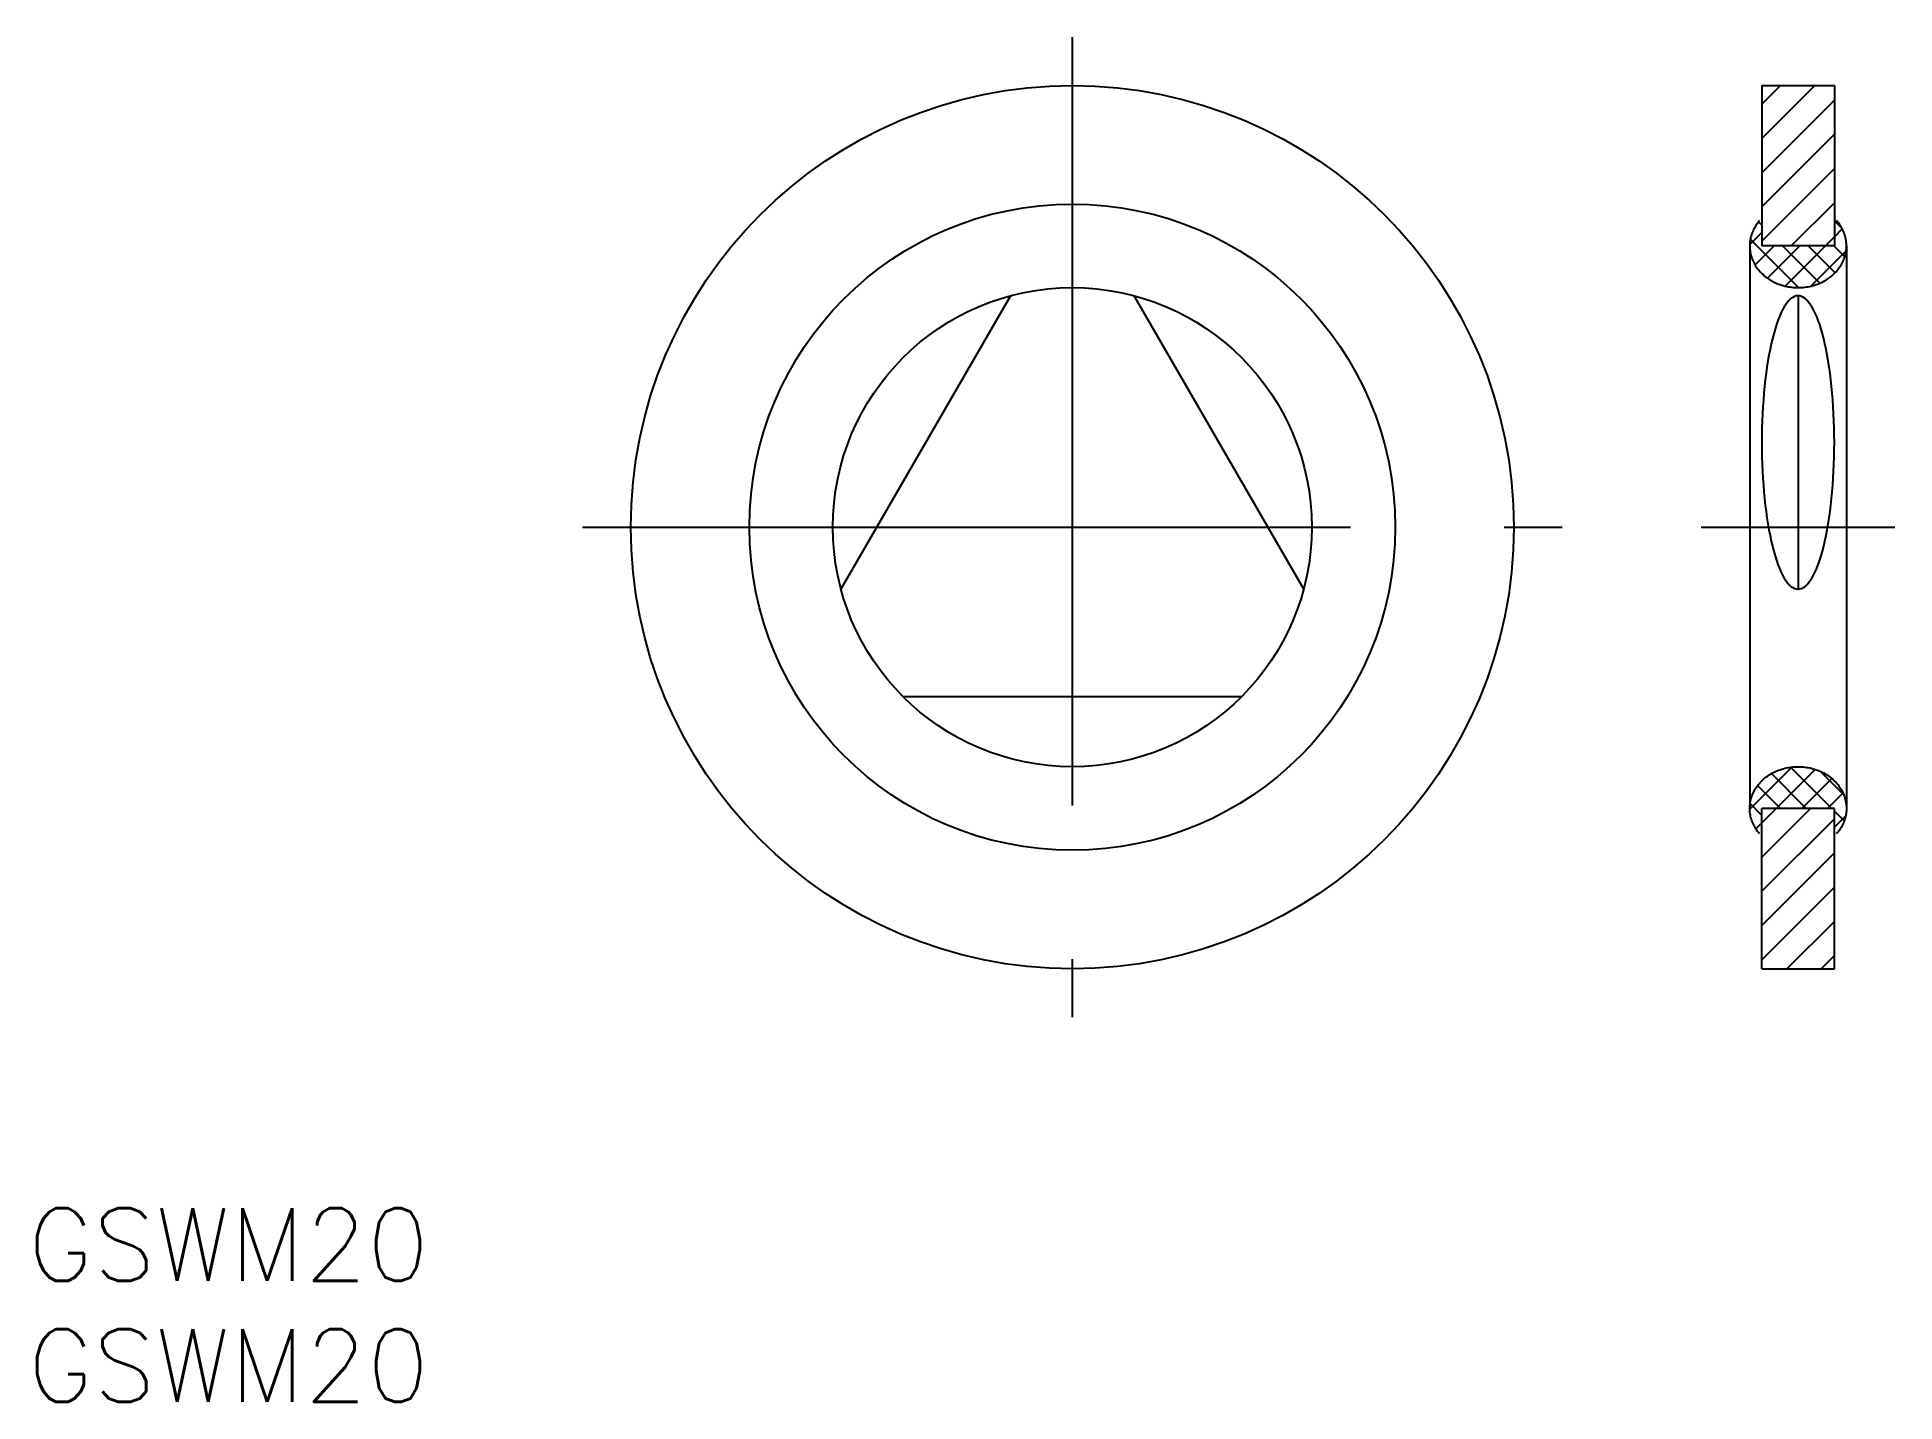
# Model space of a CAD drawing. Extents: x -42.8 to 34, y -36.1 to 20.2.
import ezdxf

# ---------------------------------------------------------------- set-up
doc = ezdxf.new("R2010")
doc.units = 0
doc.linetypes.add('CENTER', pattern=[50.8, 31.75, -6.35, 6.35, -6.35])
doc.layers.get('0').update_dxf_attribs({"linetype": 'CONTINUOUS'})
doc.layers.add('CENTER', color=1, linetype='CENTER')
doc.styles.get("Standard").update_dxf_attribs({"font": 'txt.shx', "height": 3, "bigfont": 'bigfont.shx'})

msp = doc.modelspace()

# ---------------------------------------------------------------- linework, layer by layer
at = {"color": 7, "linetype": 'CONTINUOUS'}
for p, q in [((28.5, 18.25), (31.5, 18.25)), ((28.5, 18.25), (28.5, 11.625)), ((31.5, 18.25), (31.5, 11.625)), ((28, 11.625), (28, -11.625)), ((31.5, 11.625), (28.5, 11.625)), ((32, 11.625), (32, -11.625)), ((-2.562, 9.563), (-9.563, -2.563)), ((9.563, -2.563), (2.562, 9.563)), ((30, 9.563), (30, -2.563)), ((-7.001, -7), (7.001, -7)), ((31.5, -11.625), (28.5, -11.625)), ((28.5, -18.25), (28.5, -11.625)), ((31.5, -18.25), (31.5, -11.625)), ((28.5, -18.25), (31.5, -18.25))]:
    msp.add_line(p, q, dxfattribs=at)
at = {"color": 3, "linetype": 'CONTINUOUS'}
for p, q in [((28.5, 17.479), (29.271, 18.25)), ((28.5, 16.064), (30.686, 18.25)), ((28.5, 14.65), (31.5, 17.65)), ((28.5, 13.236), (31.5, 16.236)), ((28.5, 11.822), (31.5, 14.822)), ((29.717, 11.625), (31.5, 13.408)), ((28.5, 12.482), (28.364, 12.618)), ((31.816, 12.349), (31.5, 12.664)), ((31.5, 11.993), (31.829, 12.323)), ((28.001, 11.676), (28.5, 12.175)), ((30.021, 9.9), (28.025, 11.897)), ((28.221, 10.836), (29.01, 11.625)), ((28.735, 10.289), (30.071, 11.625)), ((30.898, 10.084), (29.357, 11.625)), ((29.469, 9.962), (31.132, 11.625)), ((31.529, 10.513), (30.418, 11.625)), ((31.132, 11.625), (31.5, 11.993)), ((31.93, 11.173), (31.478, 11.625)), ((30.529, 9.961), (31.986, 11.418)), ((28, -11.659), (29.745, -9.914)), ((31.394, -11.625), (29.69, -9.921)), ((29.273, -11.625), (28.327, -10.68)), ((30.333, -11.625), (28.895, -10.187)), ((29.095, -11.625), (30.708, -10.012)), ((30.156, -11.625), (31.393, -10.387)), ((31.89, -11.06), (30.925, -10.096)), ((28.5, -11.913), (28.013, -11.426)), ((31.216, -11.625), (31.857, -10.984)), ((28.254, -12.466), (28.5, -12.22)), ((28.5, -12.22), (29.095, -11.625)), ((28.5, -13.634), (30.509, -11.625)), ((28.5, -15.048), (31.5, -12.048)), ((31.909, -12.14), (31.5, -11.731)), ((31.5, -12.402), (31.968, -11.934)), ((28.5, -16.463), (31.5, -13.463)), ((28.5, -17.877), (31.5, -14.877)), ((29.541, -18.25), (31.5, -16.291)), ((30.955, -18.25), (31.5, -17.705))]:
    msp.add_line(p, q, dxfattribs=at)
at = {"color": 7, "linetype": 'CONTINUOUS'}
for points in [[(28.408, 12.669, 0), (28.367, 12.621, 0), (28.328, 12.572, 0), (28.291, 12.521, 0), (28.256, 12.469, 0), (28.223, 12.417, 0), (28.192, 12.363, 0), (28.164, 12.308, 0), (28.137, 12.253, 0), (28.113, 12.197, 0), (28.091, 12.14, 0), (28.072, 12.083, 0), (28.054, 12.025, 0), (28.04, 11.966, 0), (28.027, 11.907, 0), (28.017, 11.848, 0), (28.009, 11.789, 0), (28.004, 11.729, 0), (28.001, 11.669, 0), (28, 11.609, 0), (28.002, 11.55, 0), (28.006, 11.49, 0), (28.013, 11.43, 0), (28.022, 11.371, 0), (28.033, 11.312, 0), (28.047, 11.253, 0), (28.063, 11.195, 0), (28.082, 11.137, 0), (28.102, 11.08, 0), (28.125, 11.024, 0), (28.151, 10.968, 0), (28.178, 10.913, 0), (28.208, 10.859, 0), (28.24, 10.806, 0), (28.274, 10.754, 0), (28.31, 10.702, 0), (28.348, 10.652, 0), (28.388, 10.604, 0), (28.43, 10.556, 0), (28.474, 10.509, 0), (28.52, 10.464, 0), (28.568, 10.421, 0), (28.617, 10.379, 0), (28.668, 10.338, 0), (28.721, 10.299, 0), (28.775, 10.262, 0), (28.83, 10.226, 0), (28.887, 10.192, 0), (28.946, 10.159, 0), (29.005, 10.129, 0), (29.066, 10.1, 0), (29.128, 10.073, 0), (29.191, 10.047, 0), (29.255, 10.024, 0), (29.32, 10.003, 0), (29.385, 9.983, 0), (29.452, 9.966, 0), (29.519, 9.951, 0), (29.587, 9.937, 0), (29.655, 9.926, 0), (29.723, 9.917, 0), (29.792, 9.909, 0), (29.861, 9.904, 0), (29.931, 9.901, 0), (30, 9.9, 0), (30.069, 9.901, 0), (30.139, 9.904, 0), (30.208, 9.909, 0), (30.277, 9.917, 0), (30.345, 9.926, 0), (30.413, 9.937, 0), (30.481, 9.951, 0), (30.548, 9.966, 0), (30.615, 9.983, 0), (30.68, 10.003, 0), (30.745, 10.024, 0), (30.809, 10.047, 0), (30.872, 10.073, 0), (30.934, 10.1, 0), (30.995, 10.129, 0), (31.054, 10.159, 0), (31.113, 10.192, 0), (31.17, 10.226, 0), (31.225, 10.262, 0), (31.279, 10.299, 0), (31.332, 10.338, 0), (31.383, 10.379, 0), (31.432, 10.421, 0), (31.48, 10.464, 0), (31.526, 10.509, 0), (31.57, 10.556, 0), (31.612, 10.604, 0), (31.652, 10.652, 0), (31.69, 10.702, 0), (31.726, 10.754, 0), (31.76, 10.806, 0), (31.792, 10.859, 0), (31.822, 10.913, 0), (31.849, 10.968, 0), (31.875, 11.024, 0), (31.898, 11.08, 0), (31.918, 11.137, 0), (31.937, 11.195, 0), (31.953, 11.253, 0), (31.967, 11.312, 0), (31.978, 11.371, 0), (31.987, 11.43, 0), (31.994, 11.49, 0), (31.998, 11.55, 0), (32, 11.609, 0), (31.999, 11.669, 0), (31.996, 11.729, 0), (31.991, 11.789, 0), (31.983, 11.848, 0), (31.973, 11.907, 0), (31.96, 11.966, 0), (31.946, 12.025, 0), (31.928, 12.083, 0), (31.909, 12.14, 0), (31.887, 12.197, 0), (31.863, 12.253, 0), (31.836, 12.308, 0), (31.808, 12.363, 0), (31.777, 12.417, 0), (31.744, 12.469, 0), (31.709, 12.521, 0), (31.672, 12.572, 0), (31.633, 12.621, 0), (31.592, 12.669, 0)], [(30, 9.563, 0), (29.926, 9.555, 0), (29.853, 9.534, 0), (29.78, 9.497, 0), (29.707, 9.446, 0), (29.636, 9.381, 0), (29.565, 9.302, 0), (29.495, 9.208, 0), (29.426, 9.101, 0), (29.359, 8.981, 0), (29.293, 8.847, 0), (29.229, 8.7, 0), (29.167, 8.541, 0), (29.107, 8.37, 0), (29.048, 8.187, 0), (28.993, 7.992, 0), (28.939, 7.787, 0), (28.889, 7.572, 0), (28.84, 7.346, 0), (28.795, 7.112, 0), (28.753, 6.868, 0), (28.713, 6.617, 0), (28.677, 6.358, 0), (28.644, 6.092, 0), (28.614, 5.82, 0), (28.588, 5.542, 0), (28.565, 5.26, 0), (28.545, 4.973, 0), (28.529, 4.683, 0), (28.516, 4.39, 0), (28.507, 4.094, 0), (28.502, 3.797, 0), (28.5, 3.5, 0), (28.502, 3.203, 0), (28.507, 2.906, 0), (28.516, 2.61, 0), (28.529, 2.317, 0), (28.545, 2.027, 0), (28.565, 1.74, 0), (28.588, 1.458, 0), (28.614, 1.18, 0), (28.644, 0.908, 0), (28.677, 0.642, 0), (28.713, 0.383, 0), (28.753, 0.132, 0), (28.795, -0.112, 0), (28.84, -0.346, 0), (28.889, -0.572, 0), (28.939, -0.787, 0), (28.993, -0.992, 0), (29.048, -1.187, 0), (29.107, -1.37, 0), (29.167, -1.541, 0), (29.229, -1.7, 0), (29.293, -1.847, 0), (29.359, -1.981, 0), (29.426, -2.101, 0), (29.495, -2.208, 0), (29.565, -2.302, 0), (29.636, -2.381, 0), (29.707, -2.446, 0), (29.78, -2.497, 0), (29.853, -2.534, 0), (29.926, -2.555, 0), (30, -2.563, 0), (30.074, -2.555, 0), (30.147, -2.534, 0), (30.22, -2.497, 0), (30.293, -2.446, 0), (30.364, -2.381, 0), (30.435, -2.302, 0), (30.505, -2.208, 0), (30.574, -2.101, 0), (30.641, -1.981, 0), (30.707, -1.847, 0), (30.771, -1.7, 0), (30.833, -1.541, 0), (30.893, -1.37, 0), (30.952, -1.187, 0), (31.007, -0.992, 0), (31.061, -0.787, 0), (31.111, -0.572, 0), (31.16, -0.346, 0), (31.205, -0.112, 0), (31.247, 0.132, 0), (31.287, 0.383, 0), (31.323, 0.642, 0), (31.356, 0.908, 0), (31.386, 1.18, 0), (31.412, 1.458, 0), (31.435, 1.74, 0), (31.455, 2.027, 0), (31.471, 2.317, 0), (31.484, 2.61, 0), (31.493, 2.906, 0), (31.498, 3.203, 0), (31.5, 3.5, 0), (31.498, 3.797, 0), (31.493, 4.094, 0), (31.484, 4.39, 0), (31.471, 4.683, 0), (31.455, 4.973, 0), (31.435, 5.26, 0), (31.412, 5.542, 0), (31.386, 5.82, 0), (31.356, 6.092, 0), (31.323, 6.358, 0), (31.287, 6.617, 0), (31.247, 6.868, 0), (31.205, 7.112, 0), (31.16, 7.346, 0), (31.111, 7.572, 0), (31.061, 7.787, 0), (31.007, 7.992, 0), (30.952, 8.187, 0), (30.893, 8.37, 0), (30.833, 8.541, 0), (30.771, 8.7, 0), (30.707, 8.847, 0), (30.641, 8.981, 0), (30.574, 9.101, 0), (30.505, 9.208, 0), (30.435, 9.302, 0), (30.364, 9.381, 0), (30.293, 9.446, 0), (30.22, 9.497, 0), (30.147, 9.534, 0), (30.074, 9.555, 0), (30, 9.563, 0)], [(28.408, -12.669, 0), (28.367, -12.621, 0), (28.328, -12.572, 0), (28.291, -12.521, 0), (28.256, -12.469, 0), (28.223, -12.417, 0), (28.192, -12.363, 0), (28.164, -12.308, 0), (28.137, -12.253, 0), (28.113, -12.197, 0), (28.091, -12.14, 0), (28.072, -12.083, 0), (28.054, -12.025, 0), (28.04, -11.966, 0), (28.027, -11.907, 0), (28.017, -11.848, 0), (28.009, -11.789, 0), (28.004, -11.729, 0), (28.001, -11.669, 0), (28, -11.609, 0), (28.002, -11.55, 0), (28.006, -11.49, 0), (28.013, -11.43, 0), (28.022, -11.371, 0), (28.033, -11.312, 0), (28.047, -11.253, 0), (28.063, -11.195, 0), (28.082, -11.137, 0), (28.102, -11.08, 0), (28.125, -11.024, 0), (28.151, -10.968, 0), (28.178, -10.913, 0), (28.208, -10.859, 0), (28.24, -10.806, 0), (28.274, -10.754, 0), (28.31, -10.702, 0), (28.348, -10.652, 0), (28.388, -10.604, 0), (28.43, -10.556, 0), (28.474, -10.509, 0), (28.52, -10.464, 0), (28.568, -10.421, 0), (28.617, -10.379, 0), (28.668, -10.338, 0), (28.721, -10.299, 0), (28.775, -10.262, 0), (28.83, -10.226, 0), (28.887, -10.192, 0), (28.946, -10.159, 0), (29.005, -10.129, 0), (29.066, -10.1, 0), (29.128, -10.073, 0), (29.191, -10.047, 0), (29.255, -10.024, 0), (29.32, -10.003, 0), (29.385, -9.983, 0), (29.452, -9.966, 0), (29.519, -9.951, 0), (29.587, -9.937, 0), (29.655, -9.926, 0), (29.723, -9.917, 0), (29.792, -9.909, 0), (29.861, -9.904, 0), (29.931, -9.901, 0), (30, -9.9, 0), (30.069, -9.901, 0), (30.139, -9.904, 0), (30.208, -9.909, 0), (30.277, -9.917, 0), (30.345, -9.926, 0), (30.413, -9.937, 0), (30.481, -9.951, 0), (30.548, -9.966, 0), (30.615, -9.983, 0), (30.68, -10.003, 0), (30.745, -10.024, 0), (30.809, -10.047, 0), (30.872, -10.073, 0), (30.934, -10.1, 0), (30.995, -10.129, 0), (31.054, -10.159, 0), (31.113, -10.192, 0), (31.17, -10.226, 0), (31.225, -10.262, 0), (31.279, -10.299, 0), (31.332, -10.338, 0), (31.383, -10.379, 0), (31.432, -10.421, 0), (31.48, -10.464, 0), (31.526, -10.509, 0), (31.57, -10.556, 0), (31.612, -10.604, 0), (31.652, -10.652, 0), (31.69, -10.702, 0), (31.726, -10.754, 0), (31.76, -10.806, 0), (31.792, -10.859, 0), (31.822, -10.913, 0), (31.849, -10.968, 0), (31.875, -11.024, 0), (31.898, -11.08, 0), (31.918, -11.137, 0), (31.937, -11.195, 0), (31.953, -11.253, 0), (31.967, -11.312, 0), (31.978, -11.371, 0), (31.987, -11.43, 0), (31.994, -11.49, 0), (31.998, -11.55, 0), (32, -11.609, 0), (31.999, -11.669, 0), (31.996, -11.729, 0), (31.991, -11.789, 0), (31.983, -11.848, 0), (31.973, -11.907, 0), (31.96, -11.966, 0), (31.946, -12.025, 0), (31.928, -12.083, 0), (31.909, -12.14, 0), (31.887, -12.197, 0), (31.863, -12.253, 0), (31.836, -12.308, 0), (31.808, -12.363, 0), (31.777, -12.417, 0), (31.744, -12.469, 0), (31.709, -12.521, 0), (31.672, -12.572, 0), (31.633, -12.621, 0), (31.592, -12.669, 0)]]:
    msp.add_polyline3d(points, dxfattribs=at)
for radius in [18.25, 13.35, 9.9]:
    msp.add_circle((0, 0), radius, dxfattribs=at)
at = {"layer": 'CENTER', "color": 1, "linetype": 'CENTER'}
for p, q in [((0, 20.25), (0, -20.25)), ((-20.25, 0), (20.25, 0)), ((26, 0), (34, 0))]:
    msp.add_line(p, q, dxfattribs=at)

# ---------------------------------------------------------------- texts
at = {"color": 7, "linetype": 'CONTINUOUS'}
for p in [(-43.175, -31.147), (-43.175, -36.147)]:
    msp.add_text('GSWM20', height=3, dxfattribs=at).set_placement(p)

doc.saveas('drawing.dxf')
